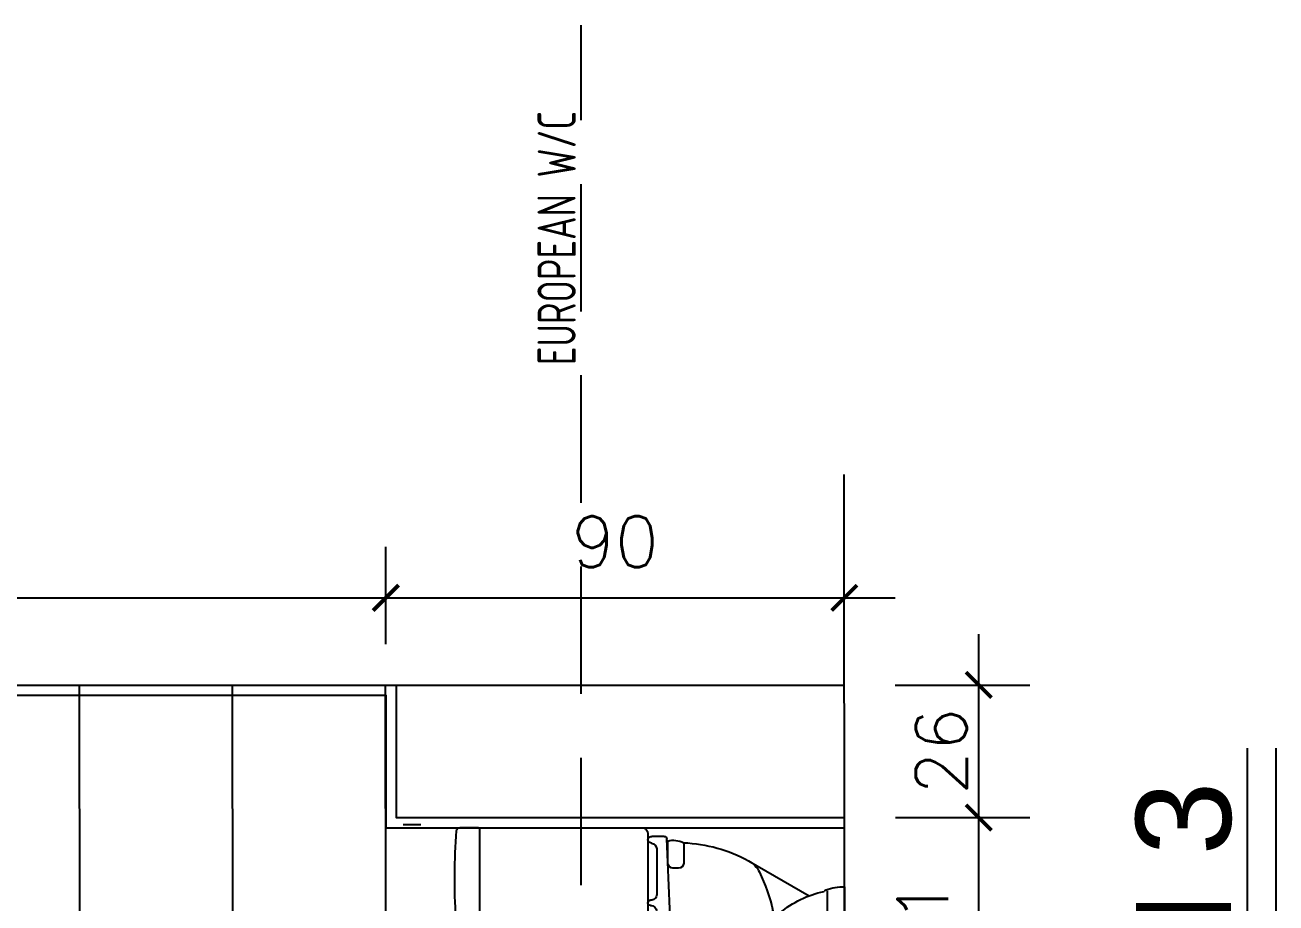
# Model space of a CAD drawing. Header units: centimetres. Extents: x -1797 to 2001, y -8788 to 1856.
# Drawn here: x -145.1 to 100.3, y -4812.1 to -4639.9 of the extents above; entities that cross this region are included whole.
import ezdxf

# ---------------------------------------------------------------- set-up
doc = ezdxf.new("R2010")
doc.units = ezdxf.units.CM
doc.header["$LTSCALE"] = 100
doc.header["$MEASUREMENT"] = 0
doc.header["$PDMODE"] = 35
doc.linetypes.add('HIDDEN', pattern=[0.375, 0.25, -0.125])
for name, color, linetype in [('BATH FIXTURES', 85, 'Continuous'), ('DIM', 1, 'Continuous'), ('HIDDEN -03', 8, 'HIDDEN'), ('ID_Flooring_02', 127, 'Continuous'), ('ID_Furniture-Fixed_01', 141, 'Continuous'), ('TEXT', 3, 'Continuous'), ('Text-1', 3, 'Continuous'), ('WALL-01', 7, 'Continuous'), ('WALL-03', 2, 'Continuous'), ('WALL-04', 1, 'Continuous')]:
    doc.layers.add(name, color=color, linetype=linetype)
doc.styles.add('ART', font='arial.ttf')
doc.styles.add('HB25Small', font='ARCHSTYL.SHX', dxfattribs={"width": 0.8, "height": 2.5})
doc.styles.add('ISO', font='isocp2.shx', dxfattribs={"width": 0.8})
doc.styles.add('ROMANS', font='romans')
doc.dimstyles.new('AS-17-100', dxfattribs={"dimtxt": 10, "dimasz": 5, "dimexe": 10, "dimexo": 10, "dimgap": 6, "dimtad": 1, "dimtoh": 1, "dimdec": 0, "dimdsep": 46, "dimtxsty": 'ROMANS', "dimblk1": 'ARCHTICK', "dimblk2": 'ARCHTICK', "dimsah": 1, "dimcen": 25, "dimdle": 10, "dimclrd": 1, "dimclre": 1, "dimclrt": 2, "dimadec": 0, "dimazin": 0, "dimtfac": 1, "dimtdec": 0, "dimtofl": 0, "dimtmove": 2, "dimatfit": 3, "dimldrblk": 'ARCHTICK', "dimfxl": 1, "dimtolj": 1, "dimtzin": 0, "dimarcsym": 0})
doc.dimstyles.new('DIM DET', dxfattribs={"dimtxt": 0.05, "dimasz": 0.025, "dimexe": 0.025, "dimexo": 0.025, "dimgap": 0.025, "dimtad": 1, "dimzin": 0, "dimdsep": 46, "dimtxsty": 'ISO', "dimblk": 'ARCHTICK', "dimcen": 0.1, "dimdle": 0.025, "dimclrd": 15, "dimclre": 15, "dimclrt": 2, "dimadec": 0, "dimazin": 0, "dimtfac": 1, "dimtmove": 2, "dimatfit": 0, "dimldrblk": 'ARCHTICK', "dimfxl": 0.17, "dimtzin": 1, "dimarcsym": 0})

# ---------------------------------------------------------------- blocks, each defined once
blk = doc.blocks.new('A$C40781420')
at = {"layer": 'ID_Furniture-Fixed_01', "linetype": 'Continuous'}
for p, q in [((0, 0.7186), (0, 0.7551)), ((0, 0.7136), (0, 0.3981)), ((0.0025, 0.7161), (0.19, 0.7161)), ((0.192, 0.7161), (0.2075, 0.7161)), ((0.012, 0.3861), (0.0232, 0.3861)), ((0.017, 0.3539), (0.017, 0.3786)), ((0.0232, 0.3861), (0.1766, 0.3861)), ((0.0414, 0.3688), (0.1306, 0.3688)), ((0.1642, 0.3688), (0.6458, 0.3688)), ((0.3389, 0.335), (0.0218, 0.3489)), ((0.0259, 0.3468), (0.0259, 0.3487)), ((0.0698, 0.3468), (0.0259, 0.3468)), ((0.0794, 0.3258), (0.0794, 0.3368)), ((0.6576, 0.3329), (0.3535, 0.3329)), ((0.0294, 0.3158), (0.0694, 0.3158)), ((0.0646, 0.1888), (0.1334, 0.0697)), ((0.39, 0.0426), (0.4313, 0.1865)), ((0.4028, 0.1749), (0.4156, 0.1751)), ((0.4296, 0.1867), (0.4209, 0.1775)), ((0.5096, 0.1093), (0.512, 0.1762)), ((0.5134, 0), (0.5096, 0.1093)), ((0.2995, 0.0731), (0.2158, 0.0879)), ((0.341, 0.0946), (0.3934, 0.09)), ((0.373, 0.0521), (0.3833, 0.0879)), ((0.378, 0.0335), (0.1237, 0.0335)), ((0.3682, 0.0485), (0.3272, 0.0485)), ((0.5134, 0), (0.1158, 0))]:
    blk.add_line(p, q, dxfattribs=at)
for centre, radius, start, end in [((0.0062, 0.7554), 0.0062, 91.4933, 182.6113), ((0.101, -0.5791), 1.344, 86.7356, 94.0533), ((0.1768, 0.735), 0.0278, 16.7219, 88.403), ((0.1381, 0.7192), 0.0695, 357.4066, 19.9838), ((0.0025, 0.7186), 0.0025, 180, 270), ((0.0025, 0.7136), 0.0025, 90, 180), ((-2.4811, 0.631), 2.6635, 354.8397, 1.7928), ((-2.4733, 0.6313), 2.6667, 354.8406, 1.8202), ((-1.8145, 0.6425), 2.0079, 2.0975, 2.1008), ((0.012, 0.3981), 0.012, 180, 270), ((0.0235, 0.3794), 0.0065, 357.5731, 186.7437), ((0.0423, 0.3813), 0.0125, 189.9672, 266.0547), ((0.1311, 0.3795), 0.0107, 267.3041, 7.4657), ((0.1472, 0.3804), 0.00557, 7.9882, 175.8253), ((0.1639, 0.3801), 0.0113, 174.2074, 271.3864), ((0.1766, 0.3921), 0.006, 270, 354.0535), ((0.6469, 0.3596), 0.00924, 15.4286, 97.0264), ((0.022, 0.3539), 0.005, 180, 267.5), ((0.0653, 0.3355), 0.0409, 164.0001, 208.7742), ((0.0694, 0.3368), 0.01, 0, 87.5), ((0.5961, 0.3438), 0.0625, 350.5054, 16.9979), ((0.0694, 0.3258), 0.01, 270, 0), ((0.5124, 0.4062), 0.2815, 193.7359, 220.8288), ((0.3396, 0.302), 0.0331, 72.2543, 91.3308), ((0.3533, 0.3436), 0.0107, 250.6238, 271.3268), ((0.6951, 0.3023), 0.048, 142.8736, 168.465), ((0.6528, 0.3343), 0.005, 322.8736, 350.5054), ((0.3218, 0.3284), 0.2927, 182.4709, 208.4948), ((0.4632, 0.3707), 0.1939, 286.31, 342.3541), ((0.2067, 0.2255), 0.0064, 30, 198), ((0.5624, 0.3021), 0.3702, 192.2584, 201.9391), ((1.0567, 0.6774), 0.9563, 207.9867, 212.0133), ((0.3979, 0.3008), 0.126, 218.5782, 272.247), ((0.1094, 0.2131), 0.051, 208.4948, 243.8789), ((0.0262, 0.2395), 0.4018, 338.8606, 350.6878), ((0.4154, 0.1826), 0.0075, 271.1235, 316.6131), ((0.4341, 0.1807), 0.0075, 90.8027, 127.232), ((0.4395, -0.2028), 0.3911, 79.0808, 90.8027), ((0.5214, 0.1758), 0.0095, 113.3794, 178), ((0.235, 0.4692), 0.3362, 243.8789, 257.5583), ((0.1579, 0.1318), 0.069, 324.6063, 27.6807), ((0.4169, 0.2693), 0.1975, 210, 229.3607), ((0.3133, 0.0024), 0.1921, 139.5225, 168.5447), ((0.1607, 0.1326), 0.0085, 319.5225, 77.5583), ((0.3484, 0.1788), 0.0845, 224.6343, 265), ((0.2162, 0.0904), 0.0025, 144.6063, 260), ((0.3809, 0.0886), 0.0025, 344, 85), ((0.394, 0.0975), 0.0075, 265, 337.5224), ((0.2952, 0.0485), 0.025, 14.0297, 80), ((0.3272, 0.0565), 0.008, 194.0297, 270), ((0.3682, 0.0535), 0.005, 270, 344), ((0.2276, 0.0016), 0.1118, 161.5555, 180.8176), ((0.1239, 0.0362), 0.0025, 105.7222, 161.5555), ((0.1226, 0.041), 0.0025, 285.7222, 348.5447), ((0.378, 0.046), 0.0125, 270, 344)]:
    blk.add_arc(centre, radius, start, end, dxfattribs=at)
blk = doc.blocks.new('_ARCHTICK')
at = {"color": 0, "linetype": 'ByBlock', "const_width": 0.15}
blk.add_lwpolyline([(-0.5, -0.5), (0.5, 0.5)], dxfattribs=at)
blk = doc.blocks.new('*D685')
at = {"layer": 'Defpoints', "color": 0, "transparency": 16777216}
for p in [(-74.35, -4752.21), (-294.59, -4771.32, 0), (-74.35, -4771.32)]:
    blk.add_point(p, dxfattribs=at)
at = {"layer": 'DIM', "color": 1, "lineweight": -2, "transparency": 16777216}
for p, q in [((-294.59, -4761.32), (-294.59, -4742.21)), ((-74.35, -4761.32), (-74.35, -4742.21)), ((-304.59, -4752.21), (-64.35, -4752.21))]:
    blk.add_line(p, q, dxfattribs=at)
at = {"layer": 'DIM', "color": 1, "lineweight": -2, "transparency": 16777216, "xscale": 5, "yscale": 5, "zscale": 5, "rotation": 180}
blk.add_blockref('_ARCHTICK', (-294.59, -4752.21), dxfattribs=at)
at = {"layer": 'DIM', "color": 1, "lineweight": -2, "transparency": 16777216, "xscale": 5, "yscale": 5, "zscale": 5}
blk.add_blockref('_ARCHTICK', (-74.35, -4752.21), dxfattribs=at)
at = {"layer": 'DIM', "color": 2, "transparency": 16777216, "insert": (-184.47, -4741.21), "char_height": 10, "attachment_point": 5, "style": 'ROMANS'}
blk.add_mtext('\\A1;220', dxfattribs=at)
blk = doc.blocks.new('*D686')
at = {"layer": 'Defpoints', "color": 0, "transparency": 16777216}
for p in [(15.57, -4752.21), (15.57, -4769.32, 0), (-74.35, -4771.32)]:
    blk.add_point(p, dxfattribs=at)
at = {"layer": 'DIM', "color": 1, "lineweight": -2, "transparency": 16777216}
for p, q in [((-74.35, -4761.32), (-74.35, -4742.21)), ((15.57, -4759.32), (15.57, -4742.21)), ((-84.35, -4752.21), (25.57, -4752.21))]:
    blk.add_line(p, q, dxfattribs=at)
at = {"layer": 'DIM', "color": 1, "lineweight": -2, "transparency": 16777216, "xscale": 5, "yscale": 5, "zscale": 5, "rotation": 180}
blk.add_blockref('_ARCHTICK', (-74.35, -4752.21), dxfattribs=at)
at = {"layer": 'DIM', "color": 1, "lineweight": -2, "transparency": 16777216, "xscale": 5, "yscale": 5, "zscale": 5}
blk.add_blockref('_ARCHTICK', (15.57, -4752.21), dxfattribs=at)
at = {"layer": 'DIM', "color": 2, "transparency": 16777216, "insert": (-29.39, -4741.21), "char_height": 10, "attachment_point": 5, "style": 'ROMANS'}
blk.add_mtext('\\A1;90', dxfattribs=at)
blk = doc.blocks.new('*D763')
at = {"layer": 'Defpoints', "color": 0, "transparency": 16777216}
for p in [(15.65, -4795.32), (41.96, -4795.32), (20.26, -4836.61, 0)]:
    blk.add_point(p, dxfattribs=at)
at = {"layer": 'DIM', "color": 1, "lineweight": -2, "transparency": 16777216}
for p, q in [((41.96, -4846.61), (41.96, -4785.32)), ((25.65, -4795.32), (51.96, -4795.32)), ((30.26, -4836.61), (51.96, -4836.61))]:
    blk.add_line(p, q, dxfattribs=at)
at = {"layer": 'DIM', "color": 1, "lineweight": -2, "transparency": 16777216, "xscale": 5, "yscale": 5, "zscale": 5}
for p, rotation in [((41.96, -4795.32), 90), ((41.96, -4836.61), 270)]:
    blk.add_blockref('_ARCHTICK', p, dxfattribs=dict(at, rotation=rotation))
at = {"layer": 'DIM', "color": 2, "transparency": 16777216, "insert": (30.96, -4815.97), "char_height": 10, "attachment_point": 5, "rotation": 90, "style": 'ROMANS'}
blk.add_mtext('\\A1;41', dxfattribs=at)
blk = doc.blocks.new('*D764')
at = {"layer": 'Defpoints', "color": 0, "transparency": 16777216}
for p in [(15.57, -4769.32), (41.96, -4769.32), (15.65, -4795.32)]:
    blk.add_point(p, dxfattribs=at)
at = {"layer": 'DIM', "color": 1, "lineweight": -2, "transparency": 16777216}
for p, q in [((41.96, -4805.32), (41.96, -4759.32)), ((25.57, -4769.32), (51.96, -4769.32)), ((25.65, -4795.32), (51.96, -4795.32))]:
    blk.add_line(p, q, dxfattribs=at)
at = {"layer": 'DIM', "color": 1, "lineweight": -2, "transparency": 16777216, "xscale": 5, "yscale": 5, "zscale": 5}
for p, rotation in [((41.96, -4769.32), 90), ((41.96, -4795.32), 270)]:
    blk.add_blockref('_ARCHTICK', p, dxfattribs=dict(at, rotation=rotation))
at = {"layer": 'DIM', "color": 2, "transparency": 16777216, "insert": (34.59, -4782.32), "char_height": 10, "attachment_point": 5, "rotation": 90, "style": 'ROMANS'}
blk.add_mtext('\\A1;26', dxfattribs=at)

msp = doc.modelspace()

# ---------------------------------------------------------------- linework, layer by layer
at = {"layer": 'ID_Flooring_02'}
for p, q in [((-134.21, -4979.32, 0), (-134.44, -4769.32, 0)), ((-104.21, -4979.32, 0), (-104.44, -4769.32, 0)), ((-74.21, -4979.32, 0), (-74.44, -4769.35, 0)), ((-70.95, -4796.7, 0), (-67.52, -4796.7, 0))]:
    msp.add_line(p, q, dxfattribs=at)
at = {"layer": 'WALL-01'}
for p, q in [((15.77, -5014.55), (15.57, -4728.03)), ((-344.23, -4769.32), (15.57, -4769.32))]:
    msp.add_line(p, q, dxfattribs=at)
msp.add_lwpolyline([(-72.35, -4769.32), (-72.35, -4795.32), (15.65, -4795.32)], dxfattribs=at)
at = {"layer": 'WALL-03'}
for p, q in [((94.61, -4781.72, 0), (94.61, -4956.2, 0)), ((100.25, -4781.72, 0), (100.26, -4956.2, 0))]:
    msp.add_line(p, q, dxfattribs=at)
at = {"layer": 'WALL-04'}
msp.add_lwpolyline([(-296.43, -4771.32), (-74.35, -4771.32), (-74.35, -4797.32), (15.65, -4797.32)], dxfattribs=at)

# ---------------------------------------------------------------- block references
at = {"layer": 'BATH FIXTURES', "xscale": -100, "yscale": 100, "zscale": 100, "rotation": 90}
msp.add_blockref('A$C40781420', (15.65, -4797.32, 0), dxfattribs=at)

# ---------------------------------------------------------------- texts
at = {"layer": 'TEXT', "style": 'ART'}
msp.add_text('ELEVATION 3', height=18.6386, rotation=90, dxfattribs=at).set_placement((91.41, -4956.1, 0))
at = {"layer": 'Text-1', "color": 3, "style": 'HB25Small', "width": 0.8}
msp.add_text('EUROPEAN W/C', height=7.5, rotation=90, dxfattribs=at).set_placement((-37.1, -4706.6, 0))

# ---------------------------------------------------------------- dimensions: what is measured, and where the dimension line sits
at = {"layer": 'DIM'}
for base, p1, p2, angle, picture, middle in [((-74.35, -4752.21, 0), (-294.59, -4771.32, 0), (-74.35, -4771.32, 0), 180, '*D685', (-184.47, -4741.21, 0)), ((15.57, -4752.21), (-74.35, -4771.32), (15.57, -4769.32, 0), 180, '*D686', (-29.39, -4741.21)), ((41.96, -4795.32), (20.26, -4836.61, 0), (15.65, -4795.32), 90, '*D763', (30.96, -4815.97))]:
    dim = msp.add_linear_dim(base=base, p1=p1, p2=p2, angle=angle, dimstyle='AS-17-100', dxfattribs=at)
    dim.commit()
    dim.dimension.update_dxf_attribs({"geometry": picture, "text_midpoint": middle})
dim = msp.add_linear_dim(base=(41.96, -4769.32), p1=(15.65, -4795.32), p2=(15.57, -4769.32), angle=90, dimstyle='AS-17-100', dxfattribs=at)
dim.commit()
dim.dimension.update_dxf_attribs({"geometry": '*D764', "text_midpoint": (34.59, -4782.32), "dimtype": 160})

# ---------------------------------------------------------------- leaders
at = {"layer": 'HIDDEN -03'}
msp.add_leader([(-36.07, -4808.57, 0), (-36.07, -4639.88, 0)], dimstyle='DIM DET', override={"dimasz": 0.04, "dimtad": 0, "dimclrd": 251, "dimldrblk": 'Dot', "dimfxl": 0.1}, dxfattribs=at)

doc.saveas('drawing.dxf')
